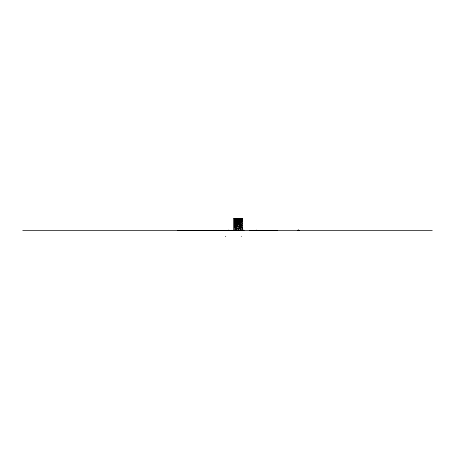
<?xml version="1.0" encoding="UTF-8"?>
<svg xmlns="http://www.w3.org/2000/svg" width="455" height="455" viewBox="0 0 455 455"><rect width="100%" height="100%" fill="white"/><g stroke="black" fill="none" stroke-linecap="round" stroke-linejoin="round"><path stroke-width="0.68" d="M231.316 230.224L231.316 230.281M298.423 230.247L299.083 230.435M228.751 230.139L228.711 230.44L228.814 230.122M241.321 236.316L241.286 236.52M243.243 230.378L243.249 230.088M244.096 230.332L244.119 230.281M299.214 230.446L297.735 230.372L298.634 230.122M298.349 230.264L298.036 230.344L298.44 230.423M243.3 230.27L243.476 230.281M237.527 230.133L237.578 230.475M240.496 230.133L240.587 230.446M242.191 230.133L242.242 230.475L242.128 230.173M235.974 230.037C235.514 230.759 238.659 229.843 240.064 230.304M298.008 230.213L298.827 230.236M240.376 230.452L240.405 218.428M236.082 230.452L236.008 230.304M298.958 230.406L298.042 230.298M256.358 230.486L256.739 230.128M298.503 230.236L298.639 230.23M236.253 219.282L235.94 219.776L235.969 219.469M235.895 219.776L236.111 219.287M236.111 219.776L235.946 219.287M236.321 219.731L236.304 219.282M236.458 219.282L236.452 219.771M236.526 219.731L236.532 219.327M236.264 220.971L236.077 221.466L235.906 220.976M236.054 221.016L235.946 221.38M236.31 220.971L236.31 221.46L236.236 221.153M236.509 220.965L236.503 221.318M236.458 221.454L236.509 221.05M236.981 220.317L236.901 220.766L237.078 220.311M235.912 222.978L236.094 223.462M237.368 220.584L237.3 220.271M235.906 223.468L236.094 222.973M237.476 220.584L237.555 220.271L237.573 220.72M235.957 223.468L235.963 222.978M237.573 220.584L237.277 220.317M236.065 223.422L236.145 222.973M236.964 222.017L236.89 222.33L236.867 222.017M236.264 223.416L236.293 222.967L236.469 223.325M237.061 222.148L237.157 222.023M236.515 223.462L236.27 223.013M238.073 220.311L238.141 220.755L238.096 220.408M237.265 222.285L237.294 221.841L237.362 222.285M238.357 220.578L238.534 220.271L238.648 220.584M235.861 225.117L236.054 225.566M236.93 223.246L236.901 223.689L237.027 223.246M235.883 225.561L236.06 225.214M237.8 222.285L237.971 221.835M237.999 221.881L237.971 222.324L237.806 221.875M238.648 220.72L238.721 220.277L238.67 220.681M235.935 225.561L236.111 225.162M237.231 223.246L237.231 223.513M238.955 220.317L238.881 220.766L238.932 220.277M239.512 219.356L239.853 219.805L240.075 219.395M236.321 225.111L236.105 225.566M239.535 219.714L239.745 219.31L239.535 219.799M236.446 225.066L236.441 225.555L236.418 225.248M237.447 223.251L237.464 223.701L237.544 223.251M239.171 220.322L239.091 220.686M236.293 225.561L236.52 225.111M238.318 222.023L238.392 222.33L238.414 222.023M239.586 219.799L239.671 219.356M237.954 223.661L237.766 223.257M239.739 219.799L240.024 219.31M236.93 224.958L237.095 224.912M235.883 227.017L235.952 227.46L235.906 227.056M238.738 222.017L238.761 222.188M240.069 219.799L240.257 219.35M237.231 224.827L237.305 224.872M238.164 223.667L238.09 223.217L238.062 223.667M240.155 219.754L240.234 219.39M236.412 227.153L236.481 227.46L236.162 227.147M237.442 224.833L237.516 225.145L237.516 224.793M238.352 223.49L238.352 223.576M239.04 222.017L238.966 222.33L238.943 222.017M236.333 227.147L236.134 227.46L236.259 227.108M236.259 227.46L236.486 226.971L236.407 227.415M238.625 223.672L238.795 223.223L238.738 223.712M239.739 221.255L239.95 220.937L240.018 221.249M237.681 225.094L237.902 224.651M239.842 221.255L239.921 220.982M236.839 226.664L236.936 226.795M237.971 224.69L237.681 224.958M240.126 220.982L240.121 221.249M236.936 226.664C236.708 227.614 237.186 225.845 237.123 226.795M238.926 223.268L238.949 223.712L239.029 223.268M240.223 220.982L239.995 221.431L239.745 220.988M238.079 224.958L238.158 224.651M238.318 224.924L238.392 224.838M239.137 223.411L239.211 223.456M237.334 226.67L237.311 226.709M237.521 226.63L237.447 226.937M238.551 224.872L238.625 224.69M239.626 223.297L239.58 222.944M239.58 223.297L239.58 223.075M237.749 226.579L237.931 226.982L237.772 226.533M239.961 222.978L239.956 223.24M238.551 224.918L238.79 224.918M239.023 224.958L239 224.736M237.959 226.937L237.891 226.579M240.058 222.978L239.831 223.291L239.762 222.842M240.166 222.842L240.234 223.291M238.096 226.63L238.141 226.982L238.147 226.579M240.183 223.291L240.189 222.882M239.239 224.696L239.211 225.145L239.165 224.793M240.16 223.246L240.189 222.939M238.283 226.544L238.357 226.988L238.357 226.499M238.733 226.493L238.539 226.982L238.596 226.579M239.643 225.054L239.54 225.458M238.778 226.982L238.807 226.675M238.92 226.539L238.989 226.982L238.943 226.579M239.728 225.054L239.796 225.362M238.704 226.943L238.596 226.493M239.154 226.903L239.159 226.499M239.933 225.316L240.007 225.27M240.012 225.003L240.2 225.492L240.132 225.043M239.745 227.659L240.001 227.21M239.899 227.614L240.189 227.352M239.995 227.346L240.166 227.659L240.194 227.216M256.717 230.338L256.808 230.486M256.774 230.446L256.392 230.446M298.088 230.224L298.861 230.321M249.511 230.531L277.715 230.486M235.815 218.986L240.405 218.986M235.815 219.264L240.405 219.264M239.91 219.316L240.183 219.793M242.538 219.469L242.538 218.969M235.895 219.64L235.872 219.327M235.815 219.822L236.651 219.822M239.478 219.856L240.405 219.856M236.651 219.936L239.449 219.936M236.651 220.118L239.449 220.118M237.891 220.402C237.857 221.375 238.073 219.6 238.357 220.715M236.651 220.465L239.449 220.465M236.901 220.681L236.981 220.453M237.698 220.675L237.749 220.271L237.675 220.578M238.483 220.681L238.266 220.311M239.478 220.885L240.405 220.885M235.815 220.925L236.651 220.925M242.521 221.352L242.538 220.834M235.815 221.505L236.651 221.505M239.478 221.488L240.331 221.488M238.761 222.103L238.551 221.881L238.619 222.324M236.941 222.194L237.061 222.023M239.233 222.199L239.159 222.023M239.478 222.757L240.331 222.757M235.815 222.939L236.651 222.939M236.469 223.24L236.065 223.155M239.478 223.342L240.331 223.342M235.815 223.502L236.651 223.502M242.538 223.632L242.538 223.121M236.862 224.645L236.93 225.094M239.478 224.924L240.331 224.924M235.815 224.992L236.651 224.992M236.299 225.157L236.321 225.384M239.745 225.145L239.54 225.322M235.815 225.623L236.651 225.623M239.478 225.566L240.331 225.566M242.521 225.691L242.538 225.179M235.815 226.897L236.651 226.897M239.478 227.09L240.331 227.09M239.449 228.808L239.739 228.808M242.543 230.202L241.599 230.304M256.364 230.281L256.802 230.281M256.358 230.344L256.808 230.338M238.727 230.429L238.119 230.202M22.75 230.486L432.25 230.486M225.356 236.572L225.731 236.572M177.285 230.486L234.581 230.531M239.842 220.988L239.842 221.392M239.836 222.802L239.853 223.246M237.897 221.881L237.993 222.285M237.863 223.257L237.931 223.706L237.669 223.257M235.952 220.976L236.259 221.46M239.819 227.619L239.535 227.216M236.111 225.077L236.247 225.561M242.538 227.733L242.538 228.274M241.713 218.428L241.713 230.304M240.843 218.428L240.843 218.724M240.331 218.428L240.331 230.304M239.478 219.264L239.478 228.49M239.381 219.264L239.381 228.49M238.42 228.888L238.42 230.304M236.782 228.888L236.782 230.304M236.742 219.264L236.742 228.49M236.651 219.264L236.651 228.49M235.815 218.428L235.815 230.304M235.741 218.428L235.741 230.304M235.258 218.428L235.258 218.724M234.353 218.428L234.353 230.304M237.51 221.847L237.504 222.336L237.555 221.847M238.13 221.835L238.13 222.324L238.181 221.835M238.972 221.835L238.966 222.194L238.972 221.835M239.575 220.942L239.62 221.431L239.575 220.942M237.123 226.664L237.049 226.977L237.1 226.624M242.543 218.428L233.347 218.428L233.347 230.304L242.543 230.304L242.543 218.428M235.548 219.299L234.552 219.435L235.548 219.299M241.554 219.35L240.564 219.486L241.554 219.35M235.542 220.948L234.552 221.079L235.542 220.948M241.56 220.914L240.564 221.05L241.56 220.914M241.537 222.768L240.541 222.905L241.537 222.768M235.531 222.95L234.535 223.081L235.531 222.95M241.531 224.889L240.541 225.02L241.531 224.889M235.491 225.009L234.496 225.145L235.491 225.009M235.548 226.943L234.552 227.079L235.548 226.943M241.537 227.113L240.541 227.25L241.537 227.113M239.927 228.49L236.264 228.49L236.264 228.888L239.927 228.888L239.927 228.49"/></g></svg>
